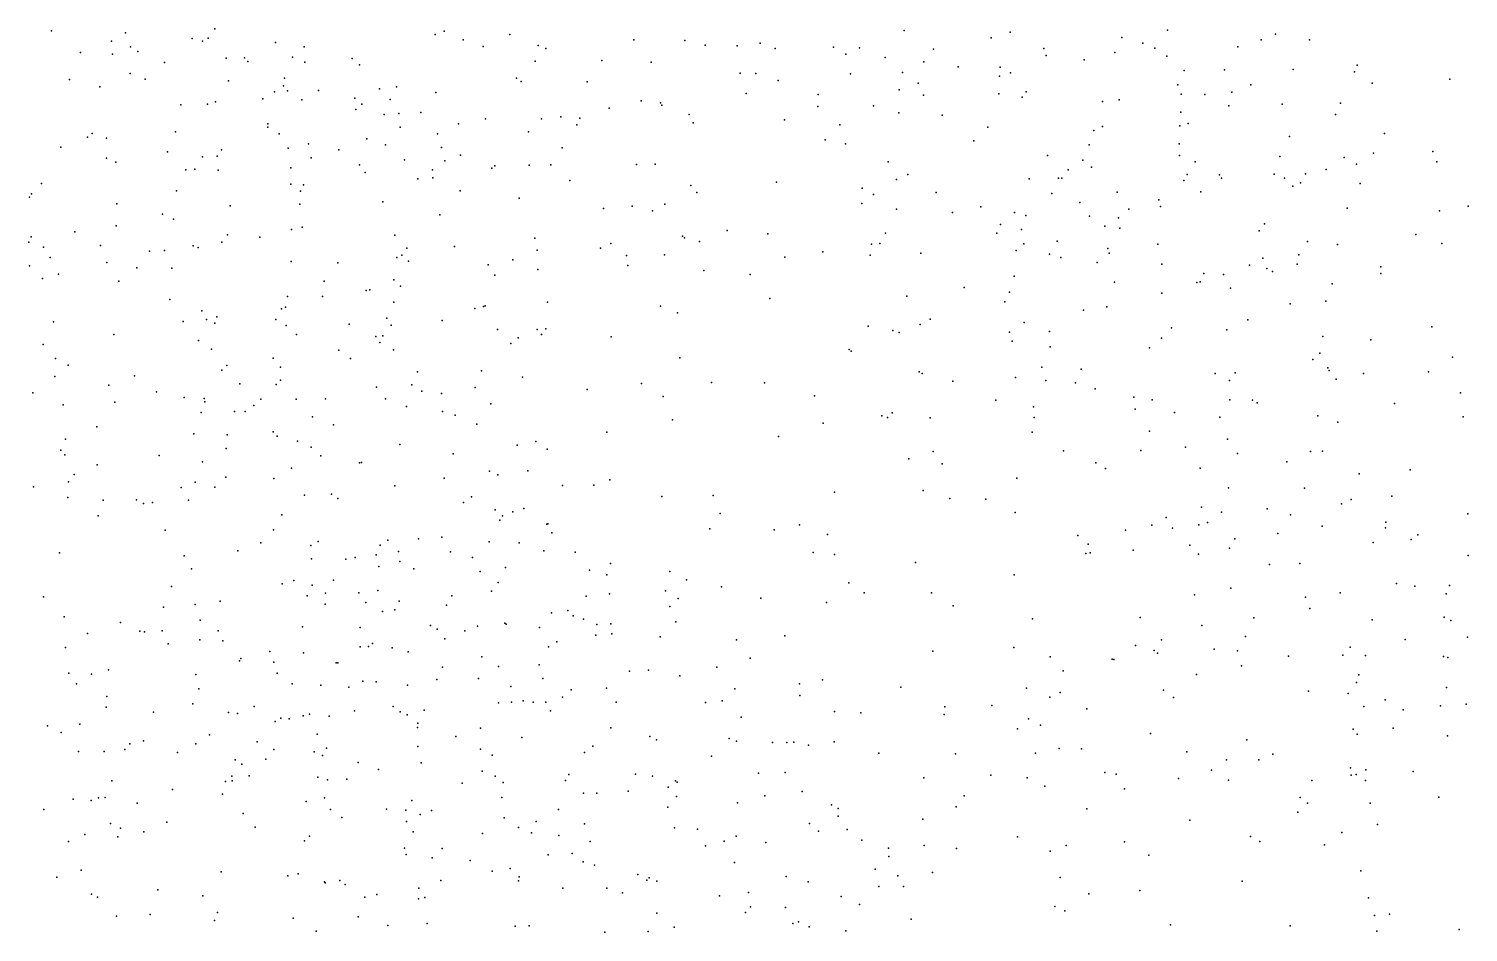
# Model space of a CAD drawing. Header units: metres. Extents: x -23.9 to 23.9, y -28.5 to 28.5.
# Drawn here: x 12.4 to 18.07, y -3.55 to 0.01 of the extents above; entities that cross this region are included whole.
import ezdxf

# ---------------------------------------------------------------- set-up
doc = ezdxf.new("R2010")
doc.units = ezdxf.units.M

msp = doc.modelspace()

# ---------------------------------------------------------------- linework, layer by layer
for p in [(12.4901, 0.0032, 15.104), (13.1327, 0.0111, 7.2317), (14.0363, 0.0022, 11.9696), (15.8497, 0.005, 4.1322), (16.8876, 0.0055, -7.9475), (12.726, -0.037, 6.828), (12.7809, -0.0043, 10.938), (13.0434, -0.0272, 1.5907), (13.084, -0.0374, 12.3609), (13.107, -0.026, -1.4706), (13.3727, -0.0433, -11.8595), (14.0017, -0.0111, 10.7414), (14.1123, -0.032, 13.3814), (14.2958, -0.0112, 14.9301), (14.4076, -0.0546, 11.1548), (14.7846, -0.033, 16.0707), (14.9858, -0.0354, 4.8365), (15.0655, -0.054, -14.1525), (15.192, -0.0566, -12.1338), (15.2817, -0.0461, 4.5942), (16.1924, -0.0244, 9.674), (16.2667, -0.0017, 3.9665), (16.708, -0.0227, -8.6383), (16.7905, -0.0457, -14.1171), (17.2568, -0.0323, -12.9188), (17.3124, -0.0106, 12.1467), (17.4469, -0.032, -1.8141), (12.6033, -0.0826, -9.7757), (12.7294, -0.0892, -16.2891), (12.8015, -0.0595, 3.8674), (12.8295, -0.0785, -8.8974), (13.1782, -0.1043, 2.3872), (13.2495, -0.1035, -17.0728), (13.4399, -0.1004, 10.973), (13.4847, -0.0605, 11.8734), (13.6738, -0.1056, 2.2104), (14.1907, -0.0586, -2.4603), (14.4375, -0.067, 13.2384), (15.3411, -0.0664, 15.057), (15.5716, -0.0611, -4.4596), (15.6198, -0.0894, 4.8606), (15.6737, -0.0644, 0.728), (15.7743, -0.1026, -16.147), (15.9652, -0.069, 11.6293), (16.4003, -0.0672, -13.0331), (16.4089, -0.0942, -9.1654), (16.5585, -0.1107, -9.6125), (16.6802, -0.0828, 15.519), (16.8375, -0.065, 13.1026), (16.8853, -0.0966, 0.8064), (17.1639, -0.0603, 12.8943), (12.8002, -0.1651, 4.3013), (12.9346, -0.1218, 14.7591), (13.2627, -0.1176, 6.469), (13.4879, -0.1199, -0.4878), (13.7027, -0.131, 16.6838), (14.3951, -0.1159, -16.9836), (14.6586, -0.1138, 12.4993), (14.8528, -0.1201, 9.6647), (15.2038, -0.1642, 15.9928), (15.2647, -0.1644, -15.9543), (15.6381, -0.1668, 16.0954), (15.8432, -0.1611, -13.8385), (15.9276, -0.1185, 5.2276), (16.0628, -0.139, -12.6214), (16.2273, -0.1403, 10.5535), (16.2684, -0.1625, -0.1449), (16.9529, -0.153, 4.4498), (17.1113, -0.1509, -13.7983), (17.3826, -0.1488, 12.6229), (17.6239, -0.158, 14.1291), (17.6351, -0.1319, -8.2363), (12.5608, -0.1888, 15.7883), (12.6807, -0.2175, 1.9376), (12.8583, -0.1876, 6.4363), (13.1872, -0.194, 15.7476), (13.4032, -0.2136, 1.3625), (13.4081, -0.1828, 7.3698), (13.7818, -0.2253, 13.3567), (13.8487, -0.217, -8.1309), (14.3223, -0.183, 11.4937), (14.3408, -0.1968, 16.5368), (14.6009, -0.1984, 16.8052), (15.3533, -0.193, 9.1522), (15.9047, -0.2032, 1.0917), (16.2248, -0.176, -2.0452), (16.9278, -0.2102, -15.6753), (17.2158, -0.2099, -2.9226), (17.6939, -0.2029, -7.7366), (18.0005, -0.1877, -10.1707), (13.1362, -0.2765, -4.9845), (13.3224, -0.2643, 12.7057), (13.3681, -0.2371, 11.2782), (13.4199, -0.233, 14.4957), (13.4767, -0.2687, 13.1354), (13.5414, -0.2323, -2.6631), (13.6852, -0.2616, 6.8882), (13.8242, -0.2681, 1.7477), (14.0045, -0.2399, -9.0639), (14.8131, -0.2729, 15.406), (14.89, -0.2805, 10.0463), (15.2276, -0.2444, -11.0665), (15.5105, -0.2475, -14.9617), (15.8302, -0.229, 0.0227), (15.9256, -0.2503, 15.6641), (16.2223, -0.245, -14.2827), (16.3144, -0.2589, 5.324), (16.3307, -0.237, 15.4318), (16.6311, -0.2748, 3.8929), (16.6965, -0.2691, 5.1826), (16.9416, -0.2471, 0.3257), (17.0339, -0.2481, 4.0157), (17.1406, -0.2381, -12.4925), (17.5685, -0.2816, 13.3195), (12.9993, -0.2882, -8.4077), (13.1042, -0.2855, -0.8182), (13.6885, -0.3064, 15.7585), (13.7131, -0.2858, -10.4357), (13.8009, -0.326, 11.6141), (13.8589, -0.323, 11.0444), (13.9447, -0.3186, -1.8035), (14.4967, -0.3358, 12.2615), (14.6875, -0.3018, -2.8799), (14.8945, -0.2893, -8.8022), (15.0019, -0.327, 9.4111), (15.5088, -0.2951, -14.3224), (15.7287, -0.2929, 4.2688), (15.8285, -0.3198, 9.2168), (15.999, -0.3287, 14.7178), (16.9403, -0.3169, 3.5398), (17.1289, -0.292, 11.245), (17.3394, -0.2859, -8.758), (17.549, -0.3268, 0.2954), (12.9776, -0.3953, -9.4859), (13.3415, -0.3763, -14.0545), (13.3427, -0.364, -16.3732), (13.864, -0.3768, 2.091), (14.0934, -0.3632, 16.8104), (14.1999, -0.3434, 16.0712), (14.3699, -0.3943, 18.184), (14.4208, -0.3435, 15.1361), (14.5603, -0.3672, -14.0077), (14.5721, -0.3413, 16.0026), (15.0179, -0.36, -4.215), (15.3782, -0.3474, 15.4236), (15.5966, -0.3672, 15.7494), (16.1789, -0.3767, 9.8014), (16.5966, -0.3902, 1.1458), (16.6306, -0.3738, -8.299), (16.9359, -0.3719, 15.3096), (16.9688, -0.3623, -3.3677), (12.6317, -0.4153, 1.6542), (12.6492, -0.4016, 7.4126), (12.7067, -0.4199, 2.2854), (13.3873, -0.4023, -5.4145), (13.5017, -0.4425, 6.3992), (13.7324, -0.4225, 14.545), (13.806, -0.4466, 17.6724), (14.0105, -0.403, 18.0891), (15.5386, -0.4268, 10.4534), (15.618, -0.442, -11.8134), (16.124, -0.4309, 12.6804), (16.5792, -0.4457, 13.0699), (16.9339, -0.4423, 0.7348), (17.3675, -0.4128, -6.9964), (17.7425, -0.4014, -11.4169), (12.5263, -0.4547, 6.5638), (12.7057, -0.4991, 3.6407), (12.9472, -0.4737, 1.2909), (13.0846, -0.4928, 2.5659), (13.1424, -0.4914, 14.5075), (13.1596, -0.4654, -2.4042), (13.4228, -0.4593, -9.2953), (13.5133, -0.4978, 12.3754), (13.6217, -0.4663, 7.3428), (13.88, -0.5053, -2.5013), (14.0266, -0.4567, 14.8565), (14.0394, -0.5092, 12.1238), (14.1015, -0.4866, -4.7195), (14.5025, -0.4584, -5.1224), (16.4143, -0.4886, 10.4788), (16.5543, -0.5066, 3.4458), (16.9351, -0.4882, 4.5935), (17.3303, -0.4921, 12.7216), (17.584, -0.4966, -2.857), (17.6992, -0.4787, -6.6796), (17.9324, -0.4722, -11.9561), (12.7435, -0.5139, 11.144), (13.0184, -0.544, -4.5087), (13.0543, -0.542, 12.385), (13.1461, -0.5454, -1.6395), (13.4328, -0.5373, 11.8417), (13.7034, -0.5251, 2.4105), (13.7251, -0.5549, 6.6624), (13.9908, -0.5452, -3.9133), (14.2244, -0.5374, -8.4526), (14.2369, -0.5285, 13.2353), (14.3724, -0.526, 15.6968), (14.4575, -0.5251, 17.1858), (14.7954, -0.5233, 18.0304), (14.8687, -0.522, -4.7002), (15.7865, -0.5125, -12.4305), (15.8639, -0.5634, 11.4601), (16.4965, -0.5444, 13.4467), (16.5877, -0.5346, 15.281), (16.9644, -0.5627, 14.9764), (16.9968, -0.5136, 13.0619), (17.0916, -0.5644, -14.5537), (17.3082, -0.5621, 14.3593), (17.4309, -0.56, -15.1059), (17.5129, -0.5431, -3.3184), (17.6323, -0.5225, 14.0746), (17.9483, -0.5135, -5.8118), (12.4502, -0.5991, 15.9813), (13.4331, -0.6015, -8.4453), (13.4831, -0.6034, 12.7428), (13.9327, -0.5797, -0.6551), (13.9923, -0.5758, -16.6446), (14.5316, -0.5866, 12.7915), (15.0095, -0.6067, -9.4454), (15.3466, -0.5928, 9.3192), (15.6842, -0.6164, 0.3989), (15.82, -0.5824, 11.0717), (16.3421, -0.5795, 14.5696), (16.4575, -0.5778, -3.0713), (16.4707, -0.5769, 14.0294), (16.9513, -0.5861, 11.7553), (17.1002, -0.5776, 11.4277), (17.3482, -0.5771, 3.4829), (17.3812, -0.6094, 4.2698), (17.4118, -0.5963, -2.0903), (17.6464, -0.5979, 1.5995), (12.4026, -0.6518, 21.8208), (12.4102, -0.6387, 7.0254), (12.7468, -0.6786, 15.1029), (12.9826, -0.6278, 6.2449), (13.4687, -0.6805, 15.7922), (13.4702, -0.6292, -0.7001), (13.7947, -0.6701, 18.1168), (14.1002, -0.6278, -1.4451), (14.3323, -0.6556, -10.9458), (14.906, -0.6797, 17.4861), (15.0323, -0.6345, 9.8331), (15.6827, -0.6767, -5.0801), (15.7283, -0.6413, 10.2622), (15.9759, -0.6334, 5.0261), (16.4314, -0.6375, -0.0554), (16.542, -0.6738, -1.9354), (16.6886, -0.6326, 14.5901), (16.853, -0.6625, 0.3685), (17.0181, -0.631, 10.953), (12.9268, -0.7197, -6.15), (13.1939, -0.6866, -3.0883), (14.0193, -0.7215, -5.2207), (14.6649, -0.6967, -17.1795), (14.7782, -0.688, -8.448), (14.8579, -0.7055, -16.6132), (15.82, -0.6999, 9.5117), (16.0405, -0.7131, 1.0455), (16.1523, -0.6906, 10.006), (16.2841, -0.7122, 1.4518), (16.3286, -0.7248, 5.0199), (16.5799, -0.7278, 10.0409), (16.6937, -0.7331, 1.1734), (16.7343, -0.6998, 10.3432), (16.8603, -0.6885, -5.8481), (17.5958, -0.695, -7.2962), (17.9598, -0.706, -8.4818), (18.0723, -0.6878, -7.937), (12.5817, -0.789, 1.8434), (12.7439, -0.7657, -5.2572), (12.9704, -0.739, 11.2949), (13.4351, -0.7793, 1.2618), (13.4777, -0.7702, 7.4726), (15.1527, -0.7842, -9.036), (15.7758, -0.794, -16.2957), (16.2298, -0.7595, 3.7888), (16.3119, -0.7801, 12.6527), (16.6409, -0.7661, 2.7191), (16.6989, -0.7748, 2.225), (17.2485, -0.7849, 2.5896), (17.2692, -0.7568, -13.8041), (12.4001, -0.8295, 21.7592), (12.4091, -0.809, 21.8725), (12.4583, -0.8487, 12.066), (12.683, -0.8426, 7.426), (13.0483, -0.8441, 15.5974), (13.1611, -0.8293, 11.5636), (13.1837, -0.8012, -16.6415), (13.3105, -0.8095, 12.9558), (13.8419, -0.8023, 14.7523), (14.0775, -0.8463, 6.7259), (14.3943, -0.8141, -16.7611), (14.6933, -0.8346, 18.2969), (14.9764, -0.8064, 17.8845), (14.984, -0.8126, -14.3889), (15.0429, -0.8269, -5.0762), (15.3125, -0.7974, 9.7177), (15.7207, -0.8381, -14.1903), (15.7541, -0.8346, 10.6226), (16.215, -0.7946, -12.3615), (16.3215, -0.8359, 12.3086), (16.453, -0.8257, 4.601), (16.8488, -0.8376, 12.8268), (17.4385, -0.827, 13.5626), (17.5572, -0.8383, 3.6996), (17.8656, -0.7993, 1.0906), (17.969, -0.8343, 0.2692), (12.4837, -0.8894, 6.7528), (12.8763, -0.8645, -8.2282), (12.9355, -0.8626, 12.1727), (13.068, -0.8512, 14.6854), (13.434, -0.9055, 14.6241), (13.8508, -0.8894, 1.7266), (13.8703, -0.8814, 15.4103), (13.8898, -0.8539, -10.9237), (13.8966, -0.9039, 17.1828), (14.308, -0.8991, -3.7808), (14.4039, -0.8606, -17.5659), (14.6529, -0.8529, 17.1417), (14.756, -0.8826, -17.9883), (14.9058, -0.88, -3.9294), (15.3788, -0.8889, -5.4932), (15.5288, -0.8677, -6.6395), (15.7158, -0.8802, -4.6154), (15.9157, -0.8727, 0.6223), (16.2914, -0.8621, 4.2703), (16.4222, -0.8767, 2.4377), (16.4664, -0.8904, -16.3353), (16.6519, -0.8552, 13.6861), (16.6575, -0.8725, 3.2384), (17.2625, -0.8931, 11.3599), (17.4052, -0.8799, 13.8997), (12.4028, -0.9234, -16.2229), (12.5172, -0.9563, 4.1311), (12.7073, -0.9093, -9.7668), (12.8254, -0.9302, 1.4568), (12.9644, -0.9318, -2.4201), (13.6176, -0.9104, 13.5232), (14.2097, -0.9188, -2.2556), (14.2368, -0.9598, 12.8861), (14.4057, -0.9379, -6.9638), (14.7609, -0.921, -7.2693), (15.0603, -0.9407, -18.5342), (15.2434, -0.9576, -16.9652), (16.2827, -0.9635, -5.5324), (16.6106, -0.9092, 0.6136), (16.8654, -0.9167, 12.0666), (17.0303, -0.9525, 14.0105), (17.1083, -0.9564, 13.5669), (17.211, -0.9199, -14.268), (17.2787, -0.9337, -5.8369), (17.3007, -0.9458, -1.575), (17.3987, -0.9157, -8.5791), (17.7275, -0.9534, -3.0891), (17.7284, -0.9263, -11.2071), (12.4542, -0.9729, 15.6519), (12.7552, -0.983, 11.6753), (13.5646, -0.9837, -1.3689), (13.7292, -1.0195, 18.828), (13.744, -1.017, -17.0893), (13.838, -0.9784, 6.2361), (13.8649, -1.0036, 18.3288), (16.0867, -1.0081, 9.8044), (16.6791, -0.9866, -6.6689), (17.0034, -0.9889, 1.2057), (17.0157, -0.9859, -7.4316), (17.1355, -1.0108, 4.5192), (17.5363, -0.9935, -14.641), (12.9565, -1.055, 2.3482), (13.419, -1.0437, 12.4769), (13.5571, -1.0434, -8.7749), (13.8386, -1.066, 7.1163), (14.4437, -1.0663, -8.4347), (15.3197, -1.0521, -17.8819), (15.8598, -1.0426, -11.3687), (16.2462, -1.0645, 11.9403), (16.2644, -1.0269, 1.8639), (16.8653, -1.0308, 1.7161), (17.3706, -1.0726, -9.7174), (17.5118, -1.0626, 2.5894), (13.082, -1.0998, 14.9471), (13.1417, -1.124, 12.6973), (13.3959, -1.0929, 6.4989), (13.412, -1.0851, 2.4188), (13.811, -1.129, -3.8515), (14.1582, -1.0908, -1.7834), (14.1918, -1.0831, 18.4893), (14.1985, -1.0808, 13.3928), (14.8896, -1.0819, -6.2497), (14.9562, -1.1076, 17.5842), (15.952, -1.1326, -16.647), (16.5567, -1.097, -1.6611), (16.6477, -1.084, -5.2405), (12.4974, -1.1437, -6.4892), (13.0082, -1.1426, -9.4707), (13.1003, -1.1345, 7.3772), (13.1338, -1.1483, -15.0898), (13.3733, -1.1346, -2.9485), (13.4148, -1.1575, 18.5203), (13.663, -1.1524, 17.7508), (13.8286, -1.156, -2.6435), (14.0289, -1.1382, -8.6816), (14.2468, -1.1733, 18.9018), (14.4028, -1.1736, -3.2473), (14.4375, -1.1716, 6.2192), (15.7072, -1.1608, 10.0668), (15.8046, -1.1773, 1.1114), (15.8296, -1.186, 1.5552), (15.913, -1.1542, 11.2889), (16.2653, -1.1843, -4.7846), (16.3226, -1.1461, 2.2033), (16.4226, -1.1811, -3.0638), (16.903, -1.1673, 10.1149), (17.1212, -1.175, -15.3103), (17.2036, -1.136, 3.084), (17.9295, -1.1627, -12.6644), (12.4567, -1.2331, -14.1511), (12.7351, -1.1928, 6.8672), (13.0695, -1.2166, 1.6226), (13.4555, -1.194, 7.0819), (13.7676, -1.2016, 2.1219), (13.7833, -1.2248, 19.1655), (13.7952, -1.1984, 2.5062), (14.2997, -1.2289, -18.2804), (14.3286, -1.2068, 17.1076), (14.4201, -1.1936, -7.4229), (14.6954, -1.2027, 17.2429), (16.2758, -1.2201, 3.9027), (16.425, -1.2423, -2.3185), (16.817, -1.2459, 11.9669), (16.8631, -1.2076, -8.0349), (17.4996, -1.201, -7.7969), (17.6886, -1.2142, -1.8436), (12.5049, -1.2886, 4.9794), (13.1207, -1.2513, 6.6797), (13.3632, -1.2872, 2.741), (13.6219, -1.2555, 14.9506), (13.6672, -1.2886, 6.0717), (13.8379, -1.2544, 13.6829), (14.9662, -1.2853, -11.1476), (15.6325, -1.2527, -7.0479), (15.6408, -1.259, 10.6552), (17.4601, -1.2923, -8.9392), (17.4882, -1.2676, 3.9054), (18.0108, -1.2825, -10.1537), (12.5022, -1.3591, 8.3159), (12.5558, -1.3144, 4.0557), (12.8163, -1.3559, -6.0698), (13.1604, -1.3338, 19.3254), (13.1801, -1.3149, 13.464), (13.3917, -1.3221, 1.8058), (13.9315, -1.3407, -10.7813), (14.1838, -1.3364, 12.5243), (14.3453, -1.3611, -5.4098), (15.9087, -1.3408, -4.4511), (15.92, -1.3472, -17.1325), (16.3917, -1.3216, 0.6091), (16.5477, -1.3298, 9.7996), (17.0746, -1.3471, -1.3646), (17.1542, -1.3445, -3.4938), (17.5191, -1.3253, -2.6583), (17.524, -1.3347, -8.2499), (17.6593, -1.3472, 13.186), (17.9157, -1.3406, 13.4402), (12.7152, -1.3934, -16.4679), (13.2321, -1.3876, -8.8787), (13.375, -1.3901, 15.5121), (13.3924, -1.3734, -17.194), (13.7704, -1.4015, -1.6241), (13.9099, -1.3923, -5.1562), (13.9488, -1.4166, -17.5765), (14.1592, -1.4023, -4.2733), (14.6011, -1.4099, 18.1125), (14.8148, -1.3861, 17.7448), (15.0908, -1.3823, -18.8471), (15.2988, -1.384, -7.34), (16.0412, -1.3771, 11.6161), (16.2884, -1.3629, -6.3825), (16.4083, -1.3748, -11.4141), (16.525, -1.3836, -12.7892), (16.6025, -1.407, -11.8808), (17.1312, -1.3746, 11.0323), (17.5521, -1.3698, 2.2907), (12.4164, -1.4227, -5.4033), (12.536, -1.4707, 7.3779), (12.7395, -1.4597, -9.7786), (12.9033, -1.4198, 19.0123), (13.0121, -1.441, 2.1736), (13.0918, -1.4459, 7.8974), (13.0933, -1.4581, -5.2528), (13.2874, -1.4736, -4.5672), (13.3145, -1.4481, 19.0078), (13.4534, -1.4482, -2.4746), (13.5696, -1.4463, 14.521), (13.8062, -1.447, 7.2758), (14.027, -1.4258, 2.0656), (14.2208, -1.4661, -6.514), (14.8994, -1.4377, -8.1417), (15.496, -1.4352, -18.5513), (16.2114, -1.4527, 2.5173), (16.7541, -1.44, -6.5901), (16.8272, -1.4502, -16.1286), (17.1327, -1.4514, 11.5185), (17.2218, -1.4524, 13.4034), (17.24, -1.4632, 3.6552), (17.7822, -1.4659, -5.9707), (18.042, -1.4238, -11.2566), (13.079, -1.5005, 12.7445), (13.2101, -1.497, 18.4687), (13.2524, -1.4969, 8.2117), (13.5178, -1.5181, 19.2936), (13.8883, -1.4769, 17.9168), (14.031, -1.4963, 5.9319), (14.0798, -1.5114, -7), (14.9366, -1.5301, -4.6033), (15.7611, -1.5143, 1.2946), (15.7846, -1.5198, -10.973), (15.802, -1.5018, -5.7924), (15.9517, -1.5216, 0.8258), (16.3596, -1.4784, 11.8376), (16.3618, -1.5199, 2.025), (16.7597, -1.4879, -3.2143), (16.9154, -1.5004, 10.4804), (17.0932, -1.5197, 1.8614), (17.4792, -1.5133, 13.9515), (18.0526, -1.5184, 13.8021), (12.6687, -1.5571, 15.259), (13.0507, -1.5854, 13.0752), (13.3628, -1.5767, -2.0215), (13.6003, -1.5489, -10.4564), (14.1657, -1.547, 17.5018), (14.6781, -1.5783, 6.4751), (15.5298, -1.5424, -17.8667), (16.3546, -1.5786, 2.8749), (16.8162, -1.5743, 3.7049), (17.5589, -1.5385, 2.6134), (12.5446, -1.6055, 19.8267), (13.1783, -1.6429, 15.6548), (13.1812, -1.5886, 19.9185), (13.379, -1.5934, 7.6679), (13.4593, -1.6142, 19.67), (13.5124, -1.6372, 6.1521), (13.8623, -1.6264, 12.3947), (14.3246, -1.6291, 12.8684), (14.3987, -1.6152, 19.0592), (15.3546, -1.5947, -8.1399), (16.9577, -1.6379, 11.2405), (17.1233, -1.6061, -15.6541), (12.5259, -1.6488, 4.872), (12.5423, -1.6669, 18.938), (12.9141, -1.6696, -10.2859), (13.084, -1.6957, 2.8554), (13.5506, -1.6721, 8.2315), (13.7029, -1.699, 1.6961), (13.7112, -1.6983, 3.0212), (14.0724, -1.6636, 2.7761), (14.4428, -1.6451, -18.6772), (15.8683, -1.6834, 10.1359), (15.9639, -1.6547, -6.8043), (16.4781, -1.6515, -1.7933), (16.6045, -1.699, 11.0631), (16.7823, -1.6502, 0.7657), (17.1635, -1.6627, -15.161), (17.3572, -1.6945, 2.1112), (17.451, -1.6543, -5.7009), (17.4975, -1.6532, -12.6108), (12.5792, -1.7453, 8.3631), (12.669, -1.7064, -11.4806), (13.1768, -1.7553, 8.5588), (13.435, -1.7197, 13.5443), (14.216, -1.7314, 2.2065), (14.2485, -1.7464, 13.1892), (14.3668, -1.7304, -5.7782), (15.9993, -1.7026, 10.8233), (16.6432, -1.7213, 10.1171), (17.0159, -1.7204, 1.4437), (17.6431, -1.742, 11.193), (17.8441, -1.7264, -9.5749), (12.419, -1.7936, 7.3452), (12.5567, -1.7739, 4.322), (13.0009, -1.796, 1.9447), (13.0556, -1.7748, -11.7266), (13.1331, -1.7946, 7.3916), (13.3657, -1.7608, 18.1684), (13.8425, -1.7894, 14.6544), (14.0366, -1.7594, -16.1071), (14.5039, -1.7884, 18.4539), (14.6267, -1.7873, 17.7586), (14.6904, -1.7663, -11.1768), (15.5751, -1.8149, -4.584), (15.9248, -1.8084, 1.16), (16.2942, -1.7592, 9.9989), (17.1282, -1.7982, -1.5239), (17.427, -1.7988, -8.3233), (12.5544, -1.8355, 15.0423), (12.6936, -1.846, -14.6556), (12.8252, -1.8451, 18.7414), (12.8519, -1.8599, 8.5767), (12.8878, -1.8551, 20.0853), (13.0293, -1.8459, 14.3398), (13.4862, -1.826, 15.6418), (13.5924, -1.8222, 14.397), (13.6185, -1.8402, 7.655), (14.1133, -1.8547, 5.9766), (14.1453, -1.8327, 17.7027), (14.8953, -1.8311, -18.8115), (15.0964, -1.8271, -5.0687), (16.0298, -1.8393, 1.5927), (16.1715, -1.8424, 0.87), (17.573, -1.8609, -4.7315), (17.6115, -1.8439, -13.8361), (17.7715, -1.8302, -15.1578), (12.6739, -1.9085, 14.6227), (13.3975, -1.904, 19.9196), (14.2373, -1.8848, -10.7718), (14.2557, -1.9243, -8.7391), (14.2664, -1.9075, -8.1589), (14.3077, -1.8925, -9.2215), (14.3514, -1.879, -18.031), (15.1251, -1.899, -9.5569), (16.2866, -1.8952, 10.5836), (16.8822, -1.9142, 2.0889), (17.0208, -1.8743, -5.4842), (17.0995, -1.8938, -3.0829), (17.2803, -1.8798, 11.3371), (17.3723, -1.9038, -8.8698), (18.0713, -1.9006, 11.3149), (12.9377, -1.9646, 2.6589), (13.3643, -1.9629, 12.9209), (14.4413, -1.9403, 18.0708), (14.4448, -1.9396, 18.8762), (14.4618, -1.9749, 5.6051), (15.0843, -1.9593, -17.4503), (15.3368, -1.9636, -7.0357), (15.4377, -1.9438, -18.3578), (15.5471, -1.9819, -9.1465), (16.5341, -1.985, 0.9916), (16.7221, -1.9647, -16.8227), (16.8251, -1.9442, -11.6726), (16.9066, -1.9559, 2.8761), (17.0103, -1.9435, 13.2443), (17.0449, -1.9341, -6.9958), (17.3223, -1.9781, 10.7971), (17.4963, -1.9484, 11.6542), (17.7459, -1.9549, -7.8342), (17.7476, -1.9332, -11.7801), (17.8742, -1.9821, 10.7145), (13.3149, -2.0144, -9.6413), (13.5116, -2.0243, -16.3063), (13.54, -2.0085, 13.2323), (13.7846, -2.0233, 15.3677), (13.8155, -2.0033, 6.1018), (13.9354, -1.9981, -15.6186), (14.0283, -1.9922, 1.8883), (14.2146, -2.0098, -17.5726), (14.3325, -2.0144, 17.0539), (16.5749, -2.0199, -2.3864), (16.9758, -2.0236, -12.1492), (17.1316, -2.035, 12.5706), (17.1526, -1.9981, 2.3874), (17.6972, -2.013, 12.0791), (17.8476, -2.0006, 12.5174), (12.5216, -2.053, -12.1123), (13.0129, -2.0661, -16.318), (13.224, -2.0456, 2.9826), (13.5137, -2.0768, 18.2036), (13.649, -2.0787, 3.5834), (13.6867, -2.072, 8.3328), (13.7688, -2.0615, 5.5032), (13.8574, -2.048, 19.2282), (13.8617, -2.0873, 6.9882), (14.0623, -2.0499, 3.3434), (14.1491, -2.0726, 5.2456), (14.4299, -2.0458, 6.4753), (14.5538, -2.0506, -18.4328), (14.6923, -2.0951, -17.1489), (15.4905, -2.0529, -7.7745), (15.5748, -2.0608, -11.14), (15.8941, -2.0913, -17.0715), (16.5649, -2.0566, -5.6764), (16.5821, -2.0532, -2.9958), (16.7526, -2.0432, 2.4551), (17.0099, -2.0594, -4.1292), (17.4092, -2.096, 14.1033), (18.072, -2.0636, -14.5673), (13.0407, -2.1163, -10.9913), (13.7793, -2.1072, 7.9418), (13.9171, -2.1162, 12.85), (14.1787, -2.1274, 8.638), (14.2792, -2.1112, 8.9662), (14.609, -2.1224, -7.4971), (14.6774, -2.1399, 13.2602), (14.9258, -2.1273, -6.5251), (16.2835, -2.1405, -6.6385), (17.2888, -2.0994, 11.9731), (12.9624, -2.1866, 2.3885), (13.3989, -2.1758, 1.7834), (13.4445, -2.1621, 14.429), (13.5173, -2.1806, -15.5085), (13.601, -2.1613, 19.4684), (13.701, -2.2109, -10.538), (13.7762, -2.2024, 9.2639), (14.2229, -2.2049, 18.8752), (14.2492, -2.17, 12.7836), (14.909, -2.2028, -18.0631), (14.9918, -2.1604, 17.9243), (15.1296, -2.1881, 16.8922), (15.6318, -2.1715, 17.3427), (15.6925, -2.2113, -9.7863), (15.9578, -2.2118, 17.0608), (17.137, -2.1934, 13.8624), (17.5683, -2.211, -12.3542), (17.7896, -2.1746, -14.1601), (17.8625, -2.1848, -11.2086), (17.9991, -2.1826, -9.4944), (12.4581, -2.2266, -3.0867), (12.9311, -2.2674, 20.0394), (13.0562, -2.2575, 14.4909), (13.1547, -2.2442, 7.316), (13.4977, -2.2231, 7.4473), (13.5674, -2.2561, 5.8465), (13.5689, -2.2126, 8.8402), (13.7285, -2.2498, 1.847), (13.8601, -2.2442, 17.3043), (14.0455, -2.2594, -16.026), (14.0675, -2.2236, 2.5684), (14.5961, -2.225, 9.8644), (14.6891, -2.2148, 5.49), (14.9256, -2.2649, 11.4854), (14.9596, -2.233, 9.774), (15.2854, -2.2323, -17.0469), (15.5439, -2.249, 16.4877), (16.0427, -2.2626, -11.3536), (16.9942, -2.2187, -4.698), (17.4315, -2.2289, -11.5544), (17.985, -2.2146, 9.9396), (12.5391, -2.3057, 8.3611), (13.076, -2.3183, 3.2308), (13.794, -2.285, 17.6811), (13.8421, -2.2777, 18.309), (14.4595, -2.2895, -11.4652), (14.5242, -2.2803, 18.253), (14.5459, -2.3024, 6.2001), (14.5859, -2.315, 11.3654), (16.3549, -2.3133, -6.1998), (16.7802, -2.3084, -3.5671), (17.2271, -2.3101, -2.0084), (17.4479, -2.2728, -3.7176), (17.6934, -2.3173, -4.4466), (17.9779, -2.3071, -9.946), (18.004, -2.3197, 9.6089), (12.6321, -2.3715, -10.7167), (12.7609, -2.3281, 18.8443), (12.8373, -2.3623, 15.1458), (12.8555, -2.3646, -10.2746), (12.9256, -2.3612, 8.6208), (13.1469, -2.3606, -12.7355), (13.4785, -2.345, 19.1963), (13.7057, -2.3477, 18.7023), (13.9836, -2.3405, 3.6975), (14.0098, -2.354, 5.0758), (14.1181, -2.3616, 4.3405), (14.1678, -2.3423, -17.154), (14.2761, -2.3309, 16.9273), (14.2817, -2.3343, -6.438), (14.4127, -2.3475, 9.5988), (14.6344, -2.3785, -4.816), (14.6379, -2.3356, -9.2728), (14.6931, -2.3332, 12.9738), (14.6977, -2.3726, 10.2654), (14.9501, -2.3259, 10.8014), (15.3794, -2.3803, 17.5423), (17.0231, -2.3403, 10.9447), (12.5452, -2.4269, -11.1803), (12.9491, -2.4116, -9.1188), (13.0747, -2.3967, 15.4531), (13.1653, -2.401, -14.4983), (13.7053, -2.4234, 15.1662), (13.7387, -2.4221, 12.7986), (13.7539, -2.4103, 13.8474), (13.8326, -2.428, 2.1733), (14.0394, -2.392, -7.9963), (14.4483, -2.424, -5.2755), (14.481, -2.4038, 8.5388), (14.8886, -2.3847, 9.3662), (15.1891, -2.3963, -11.1281), (16.282, -2.4266, -5.2023), (16.7611, -2.4183, -15.6698), (16.8353, -2.4385, 12.3356), (16.8643, -2.397, -7.3741), (17.0712, -2.4337, 11.892), (17.1948, -2.3832, 12.9983), (17.6077, -2.4253, 10.0036), (17.8245, -2.3957, -14.9891), (18.0701, -2.3853, 12.0699), (13.2304, -2.4796, -9.6863), (13.2358, -2.4695, 2.5638), (13.3503, -2.4428, 19.7178), (13.3658, -2.484, 8.8777), (13.4831, -2.4479, 13.2669), (13.6108, -2.4869, -5.4641), (13.6185, -2.4873, 4.2393), (13.8957, -2.4431, 6.3319), (14.1853, -2.4637, -5.8088), (14.4109, -2.4949, 5.0762), (15.2434, -2.469, 10.0791), (15.9624, -2.4408, 17.4229), (16.4245, -2.463, -4.118), (16.6687, -2.4731, -11.4726), (16.6758, -2.4745, -6.8835), (16.8478, -2.4484, -6.2918), (17.1627, -2.4404, 13.6229), (17.3641, -2.4612, -8.6853), (17.5778, -2.4566, -3.1086), (17.6673, -2.4581, 9.6679), (17.9744, -2.4618, -6.2397), (17.9924, -2.4666, -13.8082), (12.5581, -2.5275, 10.1664), (12.6477, -2.5315, -12.7868), (12.7143, -2.5141, 19.7736), (13.0584, -2.5333, 2.8818), (13.3795, -2.5282, -6.8123), (14.0308, -2.5046, 18.1131), (14.1726, -2.5491, 12.5042), (14.2509, -2.5013, 10.0461), (14.426, -2.5488, 4.1164), (14.7678, -2.5196, 18.1969), (14.8419, -2.5158, 13.291), (14.9651, -2.5385, 11.7766), (15.1116, -2.5039, 16.4802), (16.4765, -2.5182, -5.754), (17.0016, -2.5331, 11.3715), (17.1784, -2.4995, -15.3762), (17.6412, -2.5341, 13.879), (12.5881, -2.5692, 19.4507), (13.0698, -2.59, 19.1084), (13.4376, -2.5703, 8.5077), (13.5513, -2.5745, 15.7847), (13.6615, -2.5833, 4.7179), (13.7164, -2.5589, 8.3039), (13.7688, -2.5619, 3.9082), (13.8923, -2.5744, 12.1127), (14.0084, -2.5529, -4.9168), (14.3, -2.5801, 8.2978), (14.5371, -2.5929, -6.7999), (14.6764, -2.5873, -16.0766), (15.1825, -2.589, 10.6273), (15.4372, -2.5694, 16.3115), (15.5272, -2.5537, -5.15), (15.8359, -2.5824, 16.0114), (16.332, -2.5867, 16.1606), (16.4641, -2.6037, 15.7729), (16.8719, -2.5947, 12.6832), (17.4425, -2.5988, 13.2673), (17.5991, -2.6085, -2.2895), (17.6322, -2.5645, 10.3363), (17.9866, -2.5845, 13.4243), (12.7054, -2.6616, 7.7927), (12.7079, -2.6191, 8.2936), (13.0468, -2.6487, 14.8583), (13.2886, -2.6589, 7.6004), (13.8357, -2.6585, 17.7632), (14.2506, -2.645, 6.3875), (14.3022, -2.642, 13.9935), (14.3478, -2.6363, 3.3475), (14.3871, -2.6419, 10.3325), (14.4373, -2.6416, 18.2397), (14.5034, -2.6229, 12.4162), (14.715, -2.6426, 5.3133), (15.0669, -2.6434, -9.8586), (15.132, -2.6373, -8.9992), (15.4389, -2.6162, -7.7768), (16.0102, -2.6606, 16.319), (16.1949, -2.6554, 16.8167), (16.4235, -2.6217, -16.6989), (16.9113, -2.6242, -16.1041), (17.6611, -2.6596, -8.2673), (17.7456, -2.6331, -9.016), (17.9635, -2.6566, -4.6305), (18.064, -2.6493, 9.3299), (12.8909, -2.682, -11.6245), (13.1876, -2.6831, -11.0719), (13.2219, -2.6866, -8.5693), (13.3704, -2.7181, 14.6894), (13.3939, -2.7049, -15.0721), (13.4261, -2.7075, 4.5032), (13.4818, -2.6958, 8.0235), (13.5065, -2.6887, 13.5193), (13.5844, -2.6975, 5.3466), (13.6832, -2.6767, 9.513), (13.8631, -2.6797, 2.456), (13.8917, -2.6914, -7.0935), (13.9582, -2.6736, 15.1578), (14.4566, -2.6757, 11.9147), (15.2073, -2.7011, 13.5816), (15.5754, -2.6784, 11.1865), (15.6783, -2.6834, -10.3253), (16.0079, -2.691, 14.9511), (16.3402, -2.7071, -9.608), (16.57, -2.6686, -4.5234), (17.8154, -2.6717, 13.0465), (12.4737, -2.7349, -11.9855), (12.5274, -2.7618, -2.968), (12.6016, -2.7289, -0.2983), (13.1122, -2.7703, -10.4701), (13.5366, -2.768, 5.9472), (13.9315, -2.7422, -7.713), (13.9334, -2.7251, -11.3027), (14.0825, -2.7778, -6.6443), (14.1804, -2.7448, 17.0316), (14.6943, -2.7435, 6.111), (14.8477, -2.7776, -11.3752), (16.2965, -2.7471, -6.4323), (16.3863, -2.733, 15.461), (16.8203, -2.7655, -15.1855), (17.6187, -2.7483, -7.6588), (17.6352, -2.7683, -10.7607), (17.7768, -2.7448, -14.2408), (17.9907, -2.7742, 11.949), (12.7786, -2.8289, 10.3407), (12.7989, -2.8061, 15.0572), (12.8519, -2.794, 15.6355), (13.058, -2.8059, 8.1452), (13.3001, -2.7977, 3.6368), (13.3659, -2.828, 4.1922), (13.5733, -2.8238, -4.916), (13.9335, -2.8166, -15.0537), (14.1799, -2.8278, 2.6887), (14.3433, -2.7814, 4.8764), (14.623, -2.8159, 8.6056), (14.8731, -2.7909, 16.7679), (15.1601, -2.7856, 9.2677), (15.189, -2.7957, 11.8148), (15.3307, -2.8009, -16.7709), (15.3879, -2.8008, -4.7752), (15.4142, -2.8, 14.8358), (15.4726, -2.8115, 13.9319), (15.5732, -2.7988, 15.904), (16.4599, -2.824, -16.2035), (16.5484, -2.8264, -3.5686), (17.2005, -2.7899, -2.0917), (12.5958, -2.8366, -6.618), (12.6976, -2.8369, -0.9858), (12.986, -2.8401, 12.9996), (13.2136, -2.8697, -8.1049), (13.2397, -2.886, 13.4508), (13.3341, -2.8671, 15.9619), (13.5246, -2.8381, 2.5027), (13.5575, -2.8517, -9.7779), (13.6983, -2.8792, -6.004), (13.9458, -2.8805, 17.48), (14.2258, -2.8503, 18.0764), (14.5894, -2.8397, 12.8107), (15.0903, -2.855, 16.4539), (15.7493, -2.8433, -7.0166), (16.0524, -2.8454, 14.4314), (16.3674, -2.8431, -11.461), (16.9632, -2.8373, -4.9763), (17.12, -2.869, 11.1923), (17.2471, -2.8694, -3.1611), (17.3023, -2.8463, 10.7698), (13.2008, -2.9337, 2.7963), (13.268, -2.9323, -6.2034), (13.5396, -2.9369, 4.8367), (13.5775, -2.9483, 5.6384), (13.6534, -2.9457, 14.6687), (13.7783, -2.9077, 11.7576), (14.1871, -2.9139, -15.8114), (14.2383, -2.9334, 11.0903), (14.5278, -2.9266, 13.9248), (14.7909, -2.9255, 12.2851), (14.8573, -2.9335, 9.1378), (15.2762, -2.9213, 17.6332), (15.381, -2.9185, -3.6423), (15.9268, -2.9408, -16.1376), (16.1913, -2.9293, -8.4316), (16.3345, -2.9404, 14.6161), (16.6401, -2.9186, -2.3949), (16.6848, -2.9253, -6.7555), (16.9303, -2.9432, 12.2867), (17.0602, -2.9098, -11.6202), (17.6082, -2.9008, 9.4999), (17.6109, -2.93, -11.2082), (17.6305, -2.9264, -4.3559), (17.6694, -2.9092, 11.7518), (17.8552, -2.9156, -15.2124), (12.7279, -2.9518, -1.6505), (12.9667, -2.9862, 14.7658), (13.1638, -3.0047, 3.2149), (13.1756, -2.955, -0.9364), (13.2014, -2.9526, -9.0815), (14.1085, -2.961, 10.0089), (14.27, -2.9583, 3.0273), (14.5146, -2.9505, -4.3145), (14.5866, -3.0003, 4.7018), (14.638, -3.0011, 4.0697), (14.7616, -2.9926, 14.28), (14.9195, -2.9769, -11.8262), (14.9481, -2.9522, 17.29), (14.9547, -2.9571, -15.8579), (15.4475, -2.9941, 9.8472), (16.4037, -2.9734, -4.0731), (16.7182, -2.9833, 16.2122), (17.1274, -2.95, 11.9618), (17.4561, -2.9512, 10.1601), (17.6682, -2.9505, -3.8197), (12.5752, -3.0237, -14.266), (12.6462, -3.0293, -10.152), (12.6748, -3.0185, -3.8805), (12.7008, -3.0172, 13.4662), (12.8267, -3.0402, -6.1094), (13.493, -3.0339, 12.16), (13.566, -3.0189, 8.4482), (13.9096, -3.0297, 6.1772), (14.2638, -3.0172, 11.5311), (14.9178, -3.0558, 11.8641), (14.953, -3.014, -8.711), (15.1932, -3.0389, -2.7915), (15.3009, -3.0117, 14.5614), (15.5628, -3.0461, 10.9903), (15.5898, -3.0609, 15.437), (16.054, -3.0545, 17.2928), (16.0857, -3.0114, 16.6693), (16.5691, -3.0628, 15.3882), (17.4104, -3.017, -2.6074), (17.4385, -3.0399, -5.4254), (17.6861, -3.0396, -4.8153), (17.9567, -3.0167, 9.3086), (12.4593, -3.0649, -9.6643), (12.9442, -3.1152, 9.794), (13.2453, -3.0809, -0.0887), (13.5896, -3.0655, 3.6581), (13.6338, -3.0969, -14.7764), (13.8103, -3.0642, 9.4812), (13.8865, -3.067, 5.2949), (13.8885, -3.1124, 2.7194), (13.9424, -3.085, 8.3138), (13.9872, -3.0687, 13.7883), (14.2734, -3.0977, 17.6183), (14.3998, -3.1117, -14.4774), (14.488, -3.0652, 17.2982), (15.5893, -3.0909, 14.1688), (15.923, -3.1031, -3.1652), (16.9751, -3.1064, -2.8126), (17.4013, -3.0753, 11.2101), (12.6212, -3.164, -12.7427), (12.7215, -3.1201, 15.187), (12.7513, -3.172, -7.2464), (12.761, -3.1387, 0.1227), (12.8539, -3.1534, 12.6263), (13.2917, -3.134, -14.2711), (13.5069, -3.17, 2.8051), (13.9148, -3.1528, 15.7389), (14.1881, -3.1593, -4.594), (14.33, -3.1362, 4.9399), (14.3812, -3.1573, 6.0248), (14.489, -3.1668, 12.9174), (14.5901, -3.1211, 5.6657), (14.9445, -3.1377, -4.2884), (15.0356, -3.143, -9.6637), (15.188, -3.1698, -15.4047), (15.4766, -3.1203, 16.2626), (15.5115, -3.1502, 11.4215), (15.6255, -3.1434, -10.3045), (16.2963, -3.173, -9.5237), (17.2149, -3.1713, -15.4249), (17.5738, -3.1556, -5.9048), (17.7143, -3.1238, 10.4773), (12.5568, -3.1915, 10.8884), (13.487, -3.1878, 8.8305), (13.8811, -3.2169, 13.2468), (14.0289, -3.2191, 15.0888), (14.6126, -3.1915, 10.4273), (15.0664, -3.2085, 10.3567), (15.1405, -3.1902, 16.6246), (15.3042, -3.1949, 10.7028), (15.6828, -3.1853, 13.4977), (15.7881, -3.2174, -6.1001), (15.9288, -3.2062, -8.1338), (16.0561, -3.219, -7.3603), (16.4245, -3.2286, -5.7713), (16.4884, -3.2073, 15.0118), (16.7173, -3.1918, -4.436), (17.2517, -3.1913, -11.9419), (17.5055, -3.2035, 12.7279), (13.887, -3.2428, 3.2254), (13.9895, -3.2554, 5.6576), (14.1395, -3.266, 13.4608), (14.447, -3.2434, 14.0505), (14.5416, -3.2378, 9.2548), (14.5852, -3.2705, -7.4001), (14.6287, -3.2841, 4.5094), (15.1806, -3.2734, 9.4283), (15.7893, -3.2505, -9.091), (16.8144, -3.2449, 16.0182), (12.5108, -3.332, 12.8361), (12.6059, -3.3038, 13.6433), (13.1576, -3.3103, 12.5101), (13.4209, -3.3259, -0.8064), (13.4619, -3.3187, -5.0798), (13.6258, -3.3444, 11.8412), (14.0232, -3.3452, -7.257), (14.2262, -3.3074, 9.7379), (14.2975, -3.2973, 8.6194), (14.3295, -3.3455, -15.123), (14.3328, -3.33, 10.1336), (14.8005, -3.3209, 12.4672), (14.8355, -3.3437, -2.8755), (14.8446, -3.3342, 13.1255), (15.384, -3.3293, -4.8257), (15.7356, -3.3004, -2.7251), (15.8249, -3.3266, 16.5256), (15.9608, -3.3138, 17.7118), (16.4638, -3.3332, 14.5617), (17.6487, -3.3066, 9.6716), (12.6476, -3.3983, -8.0082), (12.9085, -3.3814, 14.878), (13.5654, -3.3501, 13.6513), (13.5678, -3.3543, -11.9695), (13.6468, -3.3601, 4.8358), (13.7718, -3.3992, 14.8433), (13.9369, -3.3755, 8.6518), (14.5049, -3.3754, 10.9257), (14.6784, -3.3747, 11.6173), (14.7394, -3.3932, 17.6282), (14.8746, -3.3468, -8.0363), (15.2359, -3.3916, 9.8905), (15.4715, -3.3505, 15.7901), (15.7492, -3.3684, 13.9125), (15.8475, -3.3689, 16.9811), (16.5777, -3.3973, 16.398), (16.778, -3.3839, -12.3316), (17.1812, -3.347, -3.7252), (12.6711, -3.4109, -13.3374), (13.0859, -3.4046, -1.1537), (13.7246, -3.4101, 12.8938), (13.9356, -3.4164, 11.6418), (13.9603, -3.4113, 15.4456), (15.1213, -3.4045, 18.1705), (15.2436, -3.4483, -7.1045), (15.3824, -3.4514, -9.9431), (15.6012, -3.4083, -8.6072), (15.6736, -3.4395, -5.2443), (16.4429, -3.4472, -5.1917), (17.6791, -3.4131, -13.0567), (12.7453, -3.4854, -12.2086), (12.8778, -3.4787, 15.4365), (13.132, -3.5021, -13.491), (13.1438, -3.4701, 15.7776), (13.4419, -3.4936, -12.6191), (13.6982, -3.4874, -9.9745), (13.9706, -3.5145, 4.843), (14.8748, -3.4735, 10.8249), (15.224, -3.4708, 16.904), (15.4105, -3.5136, 15.3624), (15.433, -3.5071, -6.2877), (15.8768, -3.4967, -3.75), (16.483, -3.4641, -15.8338), (17.7027, -3.4825, -14.0936), (17.7615, -3.4775, 10.036), (13.5327, -3.5444, 4.2896), (13.8151, -3.5222, 3.876), (14.3171, -3.5242, 4.7244), (14.3719, -3.5236, 4.0068), (14.6697, -3.5484, -5.5012), (14.8412, -3.5459, 9.6189), (14.9436, -3.5286, 10.0164), (15.4752, -3.5266, -9.4904), (15.6198, -3.5425, -12.0107), (16.8992, -3.5193, -4.1454), (17.3707, -3.523, -4.7091), (17.7119, -3.5442, -5.3362), (18.037, -3.5373, -14.4138)]:
    msp.add_point(p)

doc.saveas('drawing.dxf')
